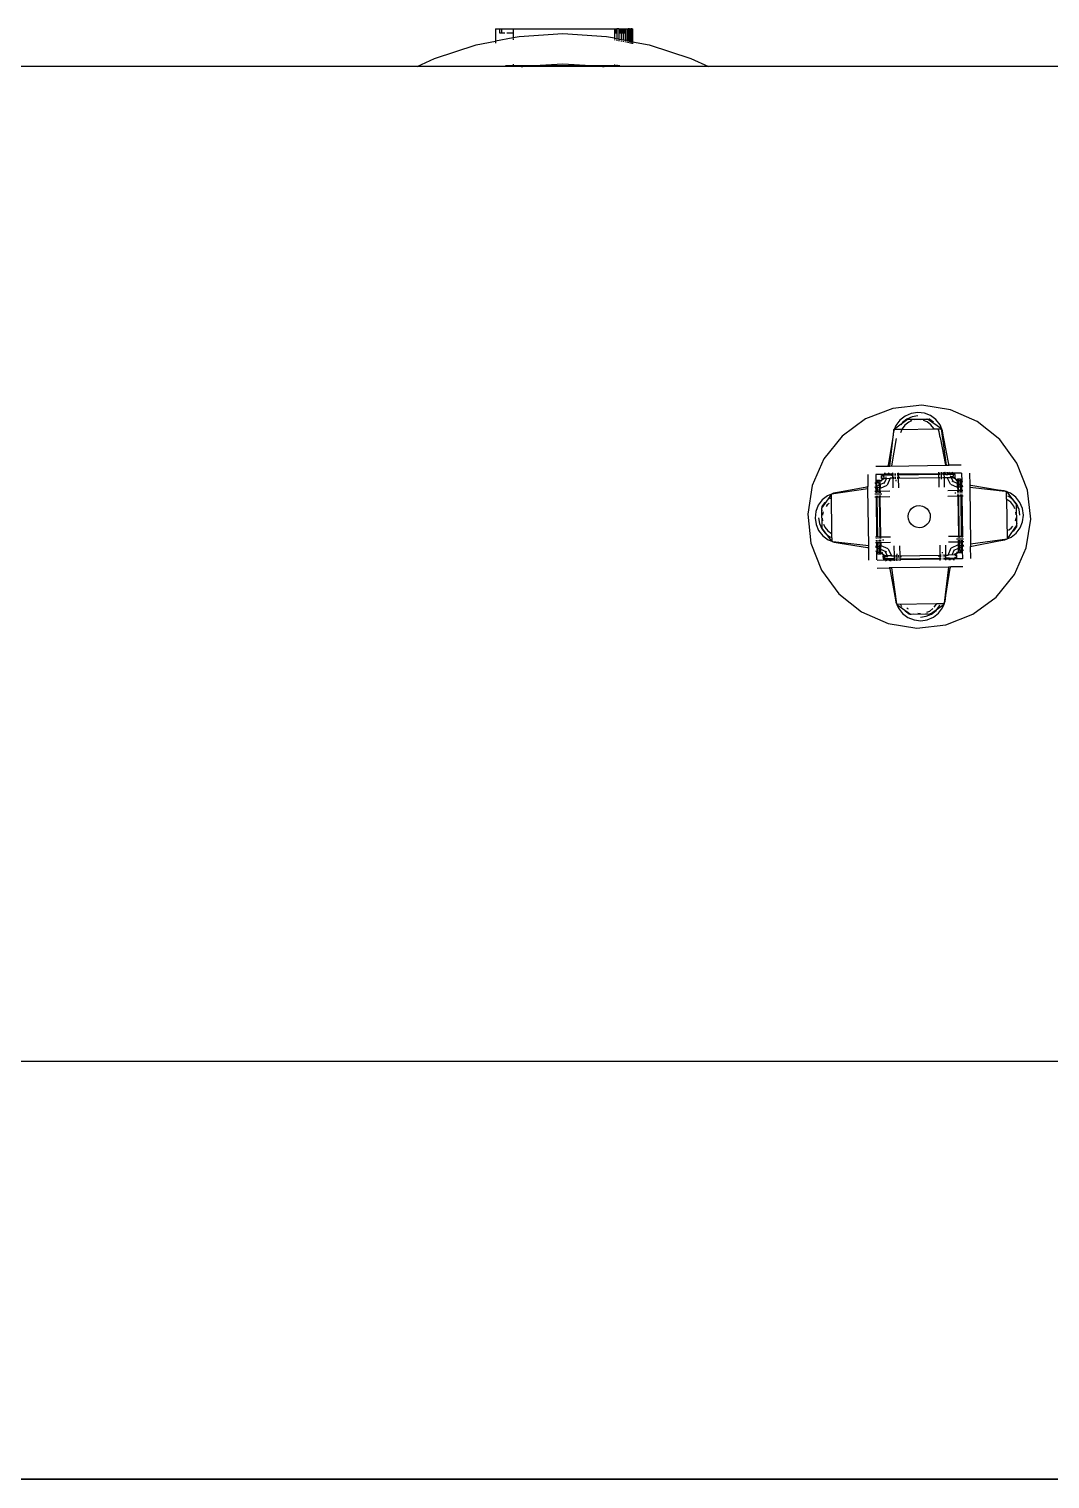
# Model space of a CAD drawing. Header units: millimetres. Extents: x -41292 to 298682, y -22072 to 33155.
# Drawn here: x 32015 to 32528, y 11721 to 12449 of the extents above; entities that cross this region are included whole.
import ezdxf

# ---------------------------------------------------------------- set-up
doc = ezdxf.new("R2010")
doc.units = ezdxf.units.MM
doc.layers.add('벽1', color=2, linetype='Continuous')

# ---------------------------------------------------------------- blocks, each defined once
blk = doc.blocks.new('AHSISHEUD')
for p, q in [((32876.39, 30097.59), (32876.39, 30091.44)), ((32876.39, 30097.59), (32878.49, 30097.59)), ((32878.49, 30097.59), (32878.49, 30095.59)), ((32878.49, 30097.59), (32879.42, 30097.59)), ((32879.42, 30097.59), (32879.42, 30095.59)), ((32879.42, 30097.59), (32885.37, 30097.59)), ((32885.37, 30097.59), (32885.37, 30095.59)), ((32885.37, 30097.59), (32936.2, 30097.59)), ((32936.2, 30097.59), (32936.71, 30097.59)), ((32936.2, 30097.59), (32936.2, 30095.59)), ((32936.71, 30097.59), (32936.71, 30095.59)), ((32936.71, 30097.59), (32936.9, 30097.59)), ((32936.9, 30097.59), (32936.9, 30095.59)), ((32936.9, 30097.59), (32937.26, 30097.59)), ((32937.26, 30097.59), (32937.32, 30097.59)), ((32937.26, 30097.59), (32937.26, 30095.59)), ((32937.32, 30097.59), (32937.32, 30095.59)), ((32938.43, 30097.59), (32937.32, 30097.59)), ((32938.43, 30097.59), (32938.5, 30097.59)), ((32938.43, 30097.59), (32938.43, 30095.59)), ((32938.5, 30097.59), (32938.5, 30095.59)), ((32938.5, 30097.59), (32939.13, 30097.59)), ((32939.13, 30097.59), (32939.13, 30095.59)), ((32939.13, 30097.59), (32939.16, 30097.59)), ((32939.16, 30097.59), (32939.16, 30095.59)), ((32939.16, 30097.59), (32939.51, 30097.59)), ((32939.51, 30097.59), (32939.81, 30097.59)), ((32939.51, 30097.59), (32939.51, 30095.59)), ((32939.81, 30097.59), (32939.81, 30095.59)), ((32939.81, 30097.59), (32939.88, 30097.59)), ((32939.88, 30097.59), (32939.88, 30095.59)), ((32939.88, 30097.59), (32940.42, 30097.59)), ((32940.42, 30097.59), (32940.42, 30095.59)), ((32940.42, 30097.59), (32940.53, 30097.59)), ((32940.6, 30097.59), (32940.53, 30097.59)), ((32940.53, 30097.59), (32940.53, 30095.59)), ((32940.6, 30097.59), (32940.6, 30095.59)), ((32940.6, 30097.59), (32940.97, 30097.59)), ((32940.97, 30097.59), (32940.97, 30095.59)), ((32940.97, 30097.59), (32941.26, 30097.59)), ((32941.26, 30097.59), (32941.26, 30095.59)), ((32941.26, 30097.59), (32941.42, 30097.59)), ((32941.42, 30097.59), (32941.49, 30097.59)), ((32941.42, 30097.59), (32941.42, 30095.59)), ((32941.49, 30097.59), (32941.49, 30095.59)), ((32941.49, 30097.59), (32942.36, 30097.59)), ((32942.36, 30097.59), (32942.7, 30097.59)), ((32942.36, 30097.59), (32942.36, 30095.59)), ((32942.7, 30097.59), (32942.95, 30097.59)), ((32942.7, 30097.59), (32942.7, 30095.59)), ((32942.95, 30097.59), (32943.08, 30097.59)), ((32942.95, 30097.59), (32942.95, 30095.59)), ((32943.08, 30097.59), (32943.08, 30095.59)), ((32943.13, 30097.59), (32943.08, 30097.59)), ((32943.79, 30097.59), (32943.13, 30097.59)), ((32943.13, 30097.59), (32943.13, 30091.6)), ((32943.79, 30097.59), (32944.34, 30097.59)), ((32943.79, 30097.59), (32943.79, 30091.47)), ((32944.75, 30097.59), (32944.34, 30097.59)), ((32944.34, 30097.59), (32944.34, 30091.37)), ((32945.04, 30097.59), (32944.75, 30097.59)), ((32944.75, 30097.59), (32944.75, 30091.29)), ((32945.04, 30097.59), (32945.18, 30097.59)), ((32945.04, 30097.59), (32945.04, 30091.23)), ((32945.18, 30097.59), (32945.18, 30091.21)), ((32866.66, 30089.58), (32876.39, 30091.44)), ((32885.37, 30093.15), (32876.39, 30091.44)), ((32876.39, 30091.44), (32876.39, 30091.37)), ((32876.39, 30091.16), (32876.39, 30090.42)), ((32878.49, 30095.59), (32879.42, 30095.59)), ((32879.42, 30095.59), (32881.03, 30095.59)), ((32882.06, 30095.59), (32885.37, 30095.59)), ((32885.37, 30095.59), (32885.37, 30093.15)), ((32888.25, 30093.7), (32885.37, 30093.15)), ((32885.37, 30093.15), (32885.37, 30093.08)), ((32885.37, 30092.88), (32885.37, 30092.13)), ((32910.18, 30095.08), (32888.25, 30093.7)), ((32932.11, 30093.7), (32910.18, 30095.08)), ((32936.2, 30092.92), (32932.11, 30093.7)), ((32936.2, 30095.59), (32936.71, 30095.59)), ((32936.2, 30095.59), (32936.2, 30092.92)), ((32936.2, 30092.92), (32937.32, 30092.7)), ((32936.2, 30092.92), (32936.2, 30092.65)), ((32936.2, 30092.32), (32936.2, 30091.9)), ((32936.71, 30095.59), (32936.9, 30095.59)), ((32936.9, 30095.59), (32937.26, 30095.59)), ((32937.26, 30095.59), (32937.32, 30095.59)), ((32937.32, 30095.59), (32937.32, 30092.7)), ((32937.32, 30092.7), (32937.32, 30092.43)), ((32938.43, 30092.49), (32937.32, 30092.7)), ((32937.32, 30092.11), (32937.32, 30091.69)), ((32938.43, 30095.59), (32938.5, 30095.59)), ((32938.43, 30095.59), (32938.43, 30092.49)), ((32938.43, 30092.49), (32938.43, 30092.22)), ((32938.43, 30092.49), (32939.51, 30092.29)), ((32938.43, 30091.9), (32938.43, 30091.47)), ((32938.5, 30095.59), (32939.13, 30095.59)), ((32939.13, 30095.59), (32939.16, 30095.59)), ((32939.51, 30095.59), (32939.16, 30095.59)), ((32939.81, 30095.59), (32939.51, 30095.59)), ((32939.51, 30095.59), (32939.51, 30092.29)), ((32939.51, 30092.29), (32939.51, 30092.01)), ((32939.51, 30092.29), (32940.53, 30092.09)), ((32939.51, 30091.69), (32939.51, 30091.27)), ((32939.81, 30095.59), (32939.88, 30095.59)), ((32939.88, 30095.59), (32940.42, 30095.59)), ((32940.53, 30095.59), (32940.42, 30095.59)), ((32940.53, 30095.59), (32940.53, 30092.09)), ((32940.53, 30095.59), (32940.6, 30095.59)), ((32940.53, 30092.09), (32941.49, 30091.91)), ((32940.53, 30092.09), (32940.53, 30091.82)), ((32940.53, 30091.5), (32940.53, 30091.07)), ((32940.6, 30095.59), (32940.97, 30095.59)), ((32940.97, 30095.59), (32941.26, 30095.59)), ((32941.26, 30095.59), (32941.42, 30095.59)), ((32941.49, 30095.59), (32941.42, 30095.59)), ((32941.49, 30095.59), (32941.49, 30091.91)), ((32941.49, 30091.91), (32941.49, 30091.64)), ((32942.36, 30091.74), (32941.49, 30091.91)), ((32941.49, 30091.31), (32941.49, 30090.89)), ((32942.36, 30095.59), (32942.7, 30095.59)), ((32942.36, 30095.59), (32942.36, 30091.74)), ((32942.36, 30091.74), (32942.36, 30091.47)), ((32942.36, 30091.74), (32943.13, 30091.6)), ((32942.36, 30091.15), (32942.36, 30090.73)), ((32942.7, 30095.59), (32942.95, 30095.59)), ((32942.95, 30095.59), (32943.08, 30095.59)), ((32943.13, 30091.6), (32943.13, 30091.32)), ((32943.13, 30091.6), (32943.79, 30091.47)), ((32943.13, 30091), (32943.13, 30090.58)), ((32943.79, 30091.47), (32943.79, 30091.2)), ((32943.79, 30091.47), (32944.34, 30091.37)), ((32943.79, 30090.87), (32943.79, 30090.45)), ((32944.34, 30091.37), (32944.34, 30091.09)), ((32944.34, 30091.37), (32944.75, 30091.29)), ((32944.34, 30090.77), (32944.34, 30090.35)), ((32944.75, 30091.29), (32944.75, 30091.01)), ((32944.75, 30091.29), (32945.04, 30091.23)), ((32944.75, 30090.69), (32944.75, 30090.27)), ((32945.04, 30091.23), (32945.04, 30090.96)), ((32945.04, 30091.23), (32945.18, 30091.21)), ((32945.04, 30090.64), (32945.04, 30090.21)), ((32945.18, 30091.21), (32945.18, 30090.93)), ((32945.18, 30091.21), (32953.7, 30089.58)), ((32945.18, 30090.61), (32945.18, 30090.19)), ((32837, 30078.67), (32845.76, 30082.79)), ((32845.76, 30082.79), (32866.66, 30089.58)), ((32953.7, 30089.58), (32974.6, 30082.79)), ((32974.6, 30082.79), (32983.36, 30078.67)), ((32837, 30078.67), (31772.05, 30078.67)), ((32889.36, 30078.67), (32837, 30078.67)), ((32881.39, 30079.19), (32885.37, 30079.19)), ((32885.37, 30079.94), (32885.37, 30079.19)), ((32885.37, 30079.19), (32896.01, 30079.19)), ((32889.36, 30078.67), (32890.13, 30078.82)), ((32931, 30078.67), (32889.36, 30078.67)), ((32890.13, 30078.82), (32896.01, 30079.19)), ((32896.01, 30079.19), (32910.18, 30080.08)), ((32896.01, 30079.19), (32924.35, 30079.19)), ((32910.18, 30080.08), (32924.35, 30079.19)), ((32924.35, 30079.19), (32930.23, 30078.82)), ((32924.35, 30079.19), (32936.2, 30079.19)), ((32930.23, 30078.82), (32931, 30078.67)), ((32983.36, 30078.67), (32931, 30078.67)), ((32936.2, 30079.71), (32936.2, 30079.19)), ((32936.2, 30079.19), (32937.32, 30079.19)), ((32937.32, 30079.5), (32937.32, 30079.19)), ((32937.32, 30079.19), (32938.43, 30079.19)), ((32938.43, 30079.29), (32938.43, 30079.19)), ((32938.43, 30079.19), (32938.97, 30079.19)), ((33572.05, 30078.67), (32983.36, 30078.67)), ((33090.54, 29908.43), (33076.01, 29906.84)), ((33104.99, 29906.21), (33090.54, 29908.43)), ((33062.38, 29901.54), (33050.59, 29892.9)), ((33076.01, 29906.84), (33062.38, 29901.54)), ((33076.89, 29896.51), (33083.45, 29901.37)), ((33079.6, 29900.98), (33077.61, 29898.31)), ((33082.22, 29903.04), (33079.6, 29900.98)), ((33083.13, 29901.51), (33080.88, 29899.74)), ((33085.29, 29904.36), (33082.22, 29903.04)), ((33085.77, 29902.65), (33083.13, 29901.51)), ((33083.45, 29901.37), (33093.44, 29901.51)), ((33085.38, 29900.56), (33084.05, 29899.99)), ((33084.8, 29901.27), (33085.81, 29901.2)), ((33088.59, 29904.84), (33085.29, 29904.36)), ((33088.61, 29903.06), (33085.77, 29902.65)), ((33088.64, 29901.28), (33087.02, 29901.05)), ((33091.9, 29904.45), (33088.59, 29904.84)), ((33089.86, 29901.14), (33088.64, 29901.28)), ((33092.84, 29901.45), (33091.09, 29901.27)), ((33093.26, 29900.11), (33091.38, 29900.86)), ((33095, 29903.22), (33091.9, 29904.45)), ((33100.46, 29896.6), (33093.44, 29901.51)), ((33096.44, 29899.96), (33094.17, 29901.64)), ((33097.68, 29901.23), (33095, 29903.22)), ((33099.75, 29898.62), (33097.68, 29901.23)), ((33118.37, 29900.32), (33104.99, 29906.21)), ((33129.77, 29891.17), (33118.37, 29900.32)), ((33050.59, 29892.9), (33041.44, 29881.49)), ((33074.51, 29877.86), (33076.48, 29895.49)), ((33076.37, 29895.21), (33076.02, 29892.17)), ((33076.48, 29895.49), (33076.37, 29895.21)), ((33076.48, 29895.49), (33076.57, 29896.27)), ((33076.8, 29896.27), (33076.48, 29895.49)), ((33076.57, 29896.27), (33076.89, 29896.51)), ((33076.8, 29896.27), (33076.57, 29896.27)), ((33076.89, 29896.51), (33076.8, 29896.27)), ((33080.63, 29896.33), (33076.8, 29896.27)), ((33077.61, 29898.31), (33076.89, 29896.51)), ((33080.63, 29896.33), (33079.94, 29894.61)), ((33080.88, 29899.74), (33080.07, 29898.65)), ((33080.72, 29896.57), (33080.63, 29896.33)), ((33080.63, 29896.33), (33096.79, 29896.55)), ((33082.16, 29898.5), (33080.72, 29896.57)), ((33084.05, 29899.99), (33082.16, 29898.5)), ((33095.19, 29898.68), (33093.26, 29900.11)), ((33096.68, 29896.79), (33095.19, 29898.68)), ((33096.48, 29899.9), (33096.44, 29899.96)), ((33096.79, 29896.55), (33096.68, 29896.79)), ((33096.79, 29896.55), (33100.46, 29896.6)), ((33098.7, 29896.58), (33098.62, 29896.78)), ((33099.35, 29895.07), (33098.92, 29896.07)), ((33099.77, 29892.23), (33099.35, 29895.07)), ((33101.07, 29895.56), (33099.75, 29898.62)), ((33103.03, 29878.26), (33100.46, 29896.6)), ((33101.51, 29892.53), (33101.07, 29895.56)), ((33076.02, 29892.17), (33073.75, 29878.41)), ((33077.74, 29891.76), (33075.46, 29877.91)), ((33099.77, 29892.23), (33102.46, 29878.29)), ((33104.16, 29878.84), (33101.51, 29892.53)), ((33138.42, 29879.38), (33129.77, 29891.17)), ((33041.44, 29881.49), (33035.56, 29868.11)), ((33073.75, 29878.41), (33073.51, 29877.84)), ((33104.42, 29878.28), (33104.16, 29878.84)), ((33110.46, 29878.36), (33104.42, 29878.28)), ((33143.72, 29865.76), (33138.42, 29879.38)), ((33063.45, 29873.64), (33063.54, 29867.59)), ((33067.45, 29873.69), (33067.51, 29869.46)), ((33067.46, 29877.76), (33073.51, 29877.84)), ((33067.52, 29873.76), (33071.76, 29873.82)), ((33070.34, 29873.18), (33071.35, 29873.2)), ((33070.36, 29871.68), (33070.34, 29873.18)), ((33070.36, 29871.68), (33070.83, 29871.69)), ((33070.83, 29871.69), (33070.45, 29870.83)), ((33071.59, 29871.36), (33070.57, 29870.89)), ((33070.83, 29871.69), (33074.71, 29871.74)), ((33071.35, 29872.88), (33070.98, 29872.04)), ((33071.49, 29873.2), (33071.35, 29873.2)), ((33071.35, 29873.2), (33071.35, 29872.88)), ((33071.49, 29873.2), (33071.35, 29872.88)), ((33071.35, 29872.88), (33071.36, 29872.2)), ((33072.83, 29872.22), (33071.36, 29872.2)), ((33071.76, 29873.82), (33071.49, 29873.2)), ((33073.99, 29873.23), (33071.49, 29873.2)), ((33072.83, 29871.86), (33071.59, 29868.99)), ((33074.06, 29873.85), (33071.76, 29873.82)), ((33072.01, 29874.41), (33071.79, 29873.89)), ((33074.71, 29871.74), (33073.21, 29868.29)), ((33073.7, 29873.85), (33073.43, 29873.22)), ((33073.51, 29877.84), (33074.51, 29877.86)), ((33073.95, 29874.44), (33073.73, 29873.92)), ((33073.99, 29873.23), (33074.06, 29873.85)), ((33075.37, 29873.25), (33073.99, 29873.23)), ((33075.64, 29873.87), (33074.06, 29873.85)), ((33074.07, 29873.92), (33074.13, 29874.44)), ((33074.51, 29877.86), (33103.03, 29878.26)), ((33076.14, 29871.76), (33074.71, 29871.74)), ((33075.64, 29873.87), (33075.37, 29873.25)), ((33075.37, 29873.25), (33076.11, 29873.26)), ((33075.46, 29877.91), (33075.45, 29877.87)), ((33075.64, 29873.87), (33076.11, 29873.88)), ((33075.89, 29874.46), (33075.67, 29873.94)), ((33075.77, 29872.26), (33076.13, 29872.26)), ((33076.1, 29873.95), (33076.1, 29874.47)), ((33076.11, 29873.88), (33076.3, 29873.88)), ((33076.11, 29873.26), (33076.11, 29873.88)), ((33076.3, 29873.26), (33076.11, 29873.26)), ((33076.13, 29872.26), (33076.11, 29873.26)), ((33076.13, 29872.26), (33076.32, 29872.26)), ((33076.14, 29871.76), (33076.13, 29872.26)), ((33076.14, 29871.76), (33076.32, 29871.76)), ((33076.2, 29866.88), (33076.14, 29871.76)), ((33076.52, 29873.89), (33076.81, 29873.89)), ((33076.82, 29873.27), (33076.53, 29873.27)), ((33076.54, 29872.27), (33076.84, 29872.27)), ((33076.55, 29871.77), (33076.84, 29871.77)), ((33077.15, 29873.9), (33077.52, 29873.9)), ((33077.53, 29873.28), (33077.16, 29873.28)), ((33077.18, 29872.28), (33077.54, 29872.28)), ((33077.18, 29871.78), (33077.55, 29871.78)), ((33078.52, 29873.91), (33078.23, 29873.91)), ((33078.53, 29873.3), (33078.24, 29873.29)), ((33078.26, 29871.79), (33078.55, 29871.8)), ((33078.27, 29872.29), (33078.54, 29872.3)), ((33078.74, 29873.92), (33078.93, 29873.92)), ((33078.75, 29873.3), (33078.94, 29873.3)), ((33078.77, 29872.3), (33078.96, 29872.3)), ((33078.77, 29871.8), (33078.96, 29871.8)), ((33078.93, 29873.99), (33078.93, 29874.51)), ((33078.93, 29873.92), (33099.1, 29874.2)), ((33078.94, 29873.3), (33078.93, 29873.92)), ((33099.11, 29873.58), (33078.94, 29873.3)), ((33078.96, 29872.3), (33078.94, 29873.3)), ((33078.96, 29872.3), (33079.6, 29872.31)), ((33078.96, 29871.8), (33078.96, 29872.3)), ((33078.96, 29871.8), (33099.13, 29872.08)), ((33079.03, 29866.92), (33078.96, 29871.8)), ((33099.1, 29874.27), (33099.1, 29874.79)), ((33099.29, 29874.2), (33099.1, 29874.2)), ((33099.11, 29873.58), (33099.1, 29874.2)), ((33099.3, 29873.59), (33099.11, 29873.58)), ((33099.13, 29872.08), (33099.11, 29873.58)), ((33099.13, 29872.08), (33099.32, 29872.09)), ((33099.13, 29872.08), (33099.2, 29867.2)), ((33099.81, 29874.21), (33099.52, 29874.21)), ((33099.82, 29873.59), (33099.53, 29873.59)), ((33099.55, 29872.09), (33099.84, 29872.09)), ((33100.52, 29874.29), (33100.51, 29874.81)), ((33100.88, 29874.23), (33100.52, 29874.22)), ((33100.56, 29871.22), (33100.52, 29874.22)), ((33100.89, 29873.61), (33100.53, 29873.6)), ((33100.55, 29872.1), (33100.91, 29872.11)), ((33100.56, 29871.22), (33100.55, 29872.1)), ((33101.52, 29874.24), (33101.22, 29874.23)), ((33101.53, 29873.62), (33101.23, 29873.61)), ((33101.25, 29872.11), (33101.55, 29872.12)), ((33101.93, 29874.24), (33101.74, 29874.24)), ((33101.92, 29873.62), (33101.75, 29873.62)), ((33101.77, 29872.12), (33101.94, 29872.12)), ((33101.93, 29874.31), (33101.92, 29874.83)), ((33101.92, 29873.62), (33101.93, 29874.24)), ((33102.69, 29873.63), (33101.92, 29873.62)), ((33101.94, 29872.12), (33101.92, 29873.62)), ((33102.4, 29874.25), (33101.93, 29874.24)), ((33101.94, 29872.12), (33103.39, 29872.14)), ((33101.97, 29871.24), (33101.94, 29872.12)), ((33102.03, 29867.24), (33101.97, 29871.24)), ((33102.37, 29874.32), (33102.13, 29874.83)), ((33103.59, 29874.26), (33102.4, 29874.25)), ((33102.69, 29873.63), (33102.4, 29874.25)), ((33102.46, 29878.29), (33102.48, 29878.25)), ((33102.69, 29873.63), (33103.68, 29873.65)), ((33103.03, 29878.26), (33104.42, 29878.28)), ((33103.39, 29872.14), (33107.27, 29872.2)), ((33104.98, 29868.74), (33103.39, 29872.14)), ((33103.58, 29874.33), (33103.51, 29874.85)), ((33106.28, 29874.3), (33103.59, 29874.26)), ((33103.68, 29873.65), (33103.59, 29874.26)), ((33106.33, 29873.68), (33103.68, 29873.65)), ((33104.07, 29874.86), (33104.31, 29874.34)), ((33104.34, 29874.27), (33104.63, 29873.66)), ((33104.86, 29873.16), (33106.39, 29869.89)), ((33104.87, 29872.66), (33106.34, 29872.68)), ((33106.25, 29874.37), (33106.01, 29874.88)), ((33110.52, 29874.36), (33106.28, 29874.3)), ((33106.57, 29873.69), (33106.28, 29874.3)), ((33106.57, 29873.69), (33106.33, 29873.68)), ((33106.33, 29873.68), (33106.34, 29872.68)), ((33107.33, 29873.7), (33106.57, 29873.69)), ((33106.71, 29873.39), (33106.57, 29873.69)), ((33107.65, 29871.37), (33106.87, 29871.7)), ((33107.65, 29871.37), (33107.27, 29872.2)), ((33107.27, 29872.2), (33107.35, 29872.2)), ((33107.35, 29872.2), (33107.33, 29873.7)), ((33108.56, 29870.96), (33107.65, 29871.37)), ((33108.19, 29870.23), (33107.71, 29871.24)), ((33108.56, 29871.41), (33110.06, 29871.43)), ((33108.56, 29871.41), (33108.56, 29870.96)), ((33110.06, 29871.43), (33110.07, 29870.42)), ((33110.59, 29874.29), (33110.64, 29870.06)), ((33114.59, 29874.35), (33114.67, 29868.31)), ((33035.56, 29868.11), (33033.33, 29853.66)), ((33045.16, 29863.77), (33040.26, 29856.76)), ((33045.16, 29863.77), (33043.2, 29862.92)), ((33063.56, 29866.35), (33045.16, 29863.77)), ((33046.26, 29864.24), (33045.16, 29863.77)), ((33045.44, 29843.82), (33045.16, 29863.77)), ((33049.29, 29864.69), (33046.26, 29864.24)), ((33062.98, 29867.33), (33049.29, 29864.69)), ((33063.54, 29867.59), (33062.98, 29867.33)), ((33063.56, 29866.35), (33063.54, 29867.59)), ((33063.95, 29837.82), (33063.56, 29866.35)), ((33067.44, 29869.42), (33066.93, 29869.18)), ((33066.96, 29867.24), (33067.47, 29867.48)), ((33067.48, 29866.9), (33066.96, 29866.83)), ((33067.51, 29865.11), (33066.99, 29865.1)), ((33068.08, 29869.72), (33067.51, 29869.46)), ((33067.51, 29869.46), (33067.55, 29866.91)), ((33067.54, 29867.52), (33071.92, 29869.57)), ((33068.12, 29866.99), (33067.55, 29866.91)), ((33067.55, 29866.91), (33067.57, 29865.11)), ((33067.57, 29865.11), (33067.58, 29864.92)), ((33068.14, 29865.11), (33067.57, 29865.11)), ((33067.58, 29864.69), (33067.58, 29864.4)), ((33067.59, 29864.06), (33067.59, 29863.69)), ((33069.56, 29870.67), (33068.06, 29870.65)), ((33068.06, 29870.65), (33068.08, 29869.72)), ((33069.57, 29870.42), (33068.08, 29869.72)), ((33068.08, 29869.64), (33068.08, 29869.72)), ((33068.08, 29869.64), (33069.08, 29869.65)), ((33068.12, 29866.99), (33068.08, 29869.64)), ((33069.11, 29867.13), (33068.12, 29866.99)), ((33068.12, 29866.99), (33068.14, 29865.11)), ((33069.14, 29865.13), (33068.14, 29865.11)), ((33068.14, 29865.11), (33068.14, 29864.93)), ((33068.15, 29864.41), (33068.15, 29864.7)), ((33068.16, 29864.07), (33068.16, 29863.7)), ((33069.08, 29869.65), (33069.11, 29867.13)), ((33069.11, 29867.13), (33069.12, 29866.31)), ((33069.62, 29866.54), (33069.12, 29866.31)), ((33069.14, 29865.13), (33069.12, 29866.31)), ((33069.64, 29865.14), (33069.14, 29865.13)), ((33069.14, 29864.94), (33069.14, 29865.13)), ((33069.15, 29864.42), (33069.15, 29864.71)), ((33069.16, 29863.71), (33069.16, 29864.08)), ((33069.56, 29870.67), (33069.57, 29870.42)), ((33070.45, 29870.83), (33069.57, 29870.42)), ((33069.57, 29870.42), (33069.62, 29866.54)), ((33073.08, 29868.16), (33069.62, 29866.54)), ((33069.64, 29865.14), (33069.62, 29866.54)), ((33074.57, 29865.2), (33069.64, 29865.14)), ((33069.64, 29865.14), (33069.64, 29864.95)), ((33069.65, 29864.72), (33069.65, 29864.43)), ((33069.66, 29864.09), (33069.66, 29863.72)), ((33070.45, 29870.83), (33070.12, 29870.05)), ((33077.56, 29870.9), (33077.57, 29870.31)), ((33077.56, 29870.9), (33077.57, 29870.31)), ((33103.71, 29865.61), (33108.64, 29865.68)), ((33108.62, 29867.08), (33105.11, 29868.6)), ((33110.67, 29868.12), (33105.82, 29870.23)), ((33107.73, 29864.25), (33107.14, 29864.24)), ((33107.73, 29864.25), (33107.14, 29864.24)), ((33109.82, 29870.41), (33108.56, 29870.96)), ((33108.62, 29867.08), (33108.56, 29870.96)), ((33109.12, 29866.86), (33108.62, 29867.08)), ((33108.62, 29867.08), (33108.64, 29865.68)), ((33108.64, 29865.68), (33109.14, 29865.69)), ((33108.64, 29865.49), (33108.64, 29865.68)), ((33108.65, 29864.97), (33108.64, 29865.27)), ((33108.66, 29864.27), (33108.65, 29864.63)), ((33109.82, 29870.41), (33109.07, 29870.4)), ((33109.07, 29870.4), (33109.11, 29867.88)), ((33109.11, 29867.88), (33110.11, 29867.77)), ((33109.11, 29867.88), (33109.12, 29866.86)), ((33109.14, 29865.69), (33109.12, 29866.86)), ((33109.14, 29865.69), (33110.14, 29865.7)), ((33109.14, 29865.69), (33109.14, 29865.5)), ((33109.14, 29865.27), (33109.15, 29864.98)), ((33109.15, 29864.64), (33109.16, 29864.27)), ((33110.07, 29870.42), (33109.82, 29870.41)), ((33110.07, 29870.3), (33109.82, 29870.41)), ((33110.07, 29870.3), (33110.07, 29870.42)), ((33110.64, 29870.06), (33110.07, 29870.3)), ((33110.11, 29867.77), (33110.07, 29870.3)), ((33110.11, 29867.77), (33110.68, 29867.71)), ((33110.14, 29865.7), (33110.11, 29867.77)), ((33110.14, 29865.7), (33110.71, 29865.71)), ((33110.14, 29865.51), (33110.14, 29865.7)), ((33110.15, 29864.99), (33110.14, 29865.29)), ((33110.16, 29864.29), (33110.15, 29864.65)), ((33110.68, 29867.71), (33110.64, 29870.06)), ((33110.71, 29865.71), (33110.68, 29867.71)), ((33111.23, 29869.8), (33110.71, 29870.03)), ((33110.71, 29865.71), (33110.71, 29865.52)), ((33110.71, 29865.29), (33110.72, 29865)), ((33110.72, 29864.66), (33110.73, 29864.29)), ((33111.26, 29867.86), (33110.74, 29868.09)), ((33110.75, 29867.7), (33111.26, 29867.64)), ((33110.77, 29865.71), (33111.29, 29865.72)), ((33115.24, 29868.06), (33114.67, 29868.31)), ((33114.67, 29868.31), (33114.68, 29867.26)), ((33114.68, 29867.26), (33132.46, 29865.27)), ((33114.68, 29867.26), (33115.08, 29838.73)), ((33128.99, 29865.8), (33115.24, 29868.06)), ((33132.03, 29865.44), (33128.99, 29865.8)), ((33132.46, 29865.27), (33132.03, 29865.44)), ((33132.46, 29865.27), (33133.15, 29865.19)), ((33133.15, 29865), (33132.46, 29865.27)), ((33133.15, 29865), (33133.15, 29865.19)), ((33133.15, 29865.19), (33133.35, 29864.92)), ((33133.35, 29864.92), (33133.15, 29865)), ((33133.2, 29861.17), (33133.15, 29865)), ((33133.35, 29864.92), (33138.24, 29858.32)), ((33135.13, 29864.21), (33133.35, 29864.92)), ((33137.8, 29862.21), (33135.13, 29864.21)), ((33145.31, 29851.22), (33143.72, 29865.76)), ((33038.59, 29858.18), (33037.36, 29855.08)), ((33040.58, 29860.86), (33038.59, 29858.18)), ((33041.86, 29859.61), (33040.18, 29857.35)), ((33040.26, 29856.76), (33040.26, 29856.59)), ((33040.26, 29856.59), (33040.39, 29855.41)), ((33040.26, 29856.59), (33040.39, 29846.93)), ((33043.2, 29862.92), (33040.58, 29860.86)), ((33041.91, 29859.65), (33041.86, 29859.61)), ((33043.14, 29858.37), (33042.58, 29857.62)), ((33043.98, 29859.03), (33043.14, 29858.37)), ((33045.18, 29861.85), (33044.19, 29861.42)), ((33067.52, 29863.69), (33067.01, 29863.68)), ((33067.54, 29862.28), (33067.03, 29862.27)), ((33070.59, 29863.73), (33067.59, 29863.69)), ((33067.6, 29862.99), (33067.61, 29862.69)), ((33067.61, 29862.47), (33067.61, 29862.28)), ((33068.18, 29862.29), (33067.61, 29862.28)), ((33067.61, 29862.28), (33067.89, 29842.11)), ((33068.17, 29862.99), (33068.18, 29862.7)), ((33068.18, 29862.48), (33068.18, 29862.29)), ((33069.18, 29862.3), (33068.18, 29862.29)), ((33068.46, 29842.12), (33068.18, 29862.29)), ((33070.59, 29863.73), (33069.16, 29863.71)), ((33069.17, 29863.01), (33069.18, 29862.71)), ((33069.18, 29862.3), (33069.18, 29862.49)), ((33069.68, 29862.31), (33069.18, 29862.3)), ((33069.18, 29862.3), (33069.46, 29842.13)), ((33069.67, 29863.01), (33069.67, 29862.72)), ((33069.68, 29862.5), (33069.68, 29862.31)), ((33074.61, 29862.38), (33069.68, 29862.31)), ((33069.96, 29842.14), (33069.68, 29862.31)), ((33084.56, 29855.33), (33085.47, 29856.47)), ((33085.47, 29856.47), (33086.64, 29857.33)), ((33086.64, 29857.33), (33088, 29857.85)), ((33088, 29857.85), (33089.44, 29858.01)), ((33089.44, 29858.01), (33090.88, 29857.79)), ((33090.88, 29857.79), (33092.21, 29857.2)), ((33092.21, 29857.2), (33093.34, 29856.3)), ((33103.75, 29862.78), (33108.68, 29862.85)), ((33108.67, 29863.27), (33108.67, 29863.56)), ((33108.68, 29862.85), (33108.67, 29863.04)), ((33108.68, 29862.85), (33109.18, 29862.86)), ((33108.68, 29862.85), (33108.96, 29842.68)), ((33109.17, 29863.27), (33109.17, 29863.57)), ((33109.17, 29863.05), (33109.18, 29862.86)), ((33109.18, 29862.86), (33110.18, 29862.87)), ((33109.46, 29842.69), (33109.18, 29862.86)), ((33110.17, 29863.29), (33110.17, 29863.58)), ((33110.18, 29862.87), (33110.17, 29863.06)), ((33110.18, 29862.87), (33110.74, 29862.88)), ((33110.18, 29862.87), (33110.46, 29842.7)), ((33110.74, 29863.59), (33110.74, 29863.3)), ((33110.74, 29863.07), (33110.74, 29862.88)), ((33110.74, 29862.88), (33111.03, 29842.71)), ((33110.81, 29862.88), (33111.33, 29862.89)), ((33133.39, 29861.09), (33133.2, 29861.17)), ((33133.2, 29861.17), (33133.48, 29841.31)), ((33135.32, 29859.65), (33133.39, 29861.09)), ((33134.26, 29862.65), (33133.83, 29862.82)), ((33136.56, 29860.93), (33134.26, 29862.65)), ((33136.81, 29857.77), (33135.32, 29859.65)), ((33138.34, 29858.68), (33136.56, 29860.93)), ((33137.39, 29856.42), (33136.81, 29857.77)), ((33139.87, 29859.59), (33137.8, 29862.21)), ((33138.15, 29856.97), (33138.07, 29855.96)), ((33138.25, 29858.15), (33138.2, 29857.71)), ((33138.24, 29858.32), (33138.25, 29858.15)), ((33138.38, 29848.32), (33138.25, 29858.15)), ((33139.47, 29856.04), (33138.34, 29858.68)), ((33141.19, 29856.53), (33139.87, 29859.59)), ((33141.67, 29853.23), (33141.19, 29856.53)), ((33033.33, 29853.66), (33034.93, 29839.13)), ((33037.36, 29855.08), (33036.97, 29851.76)), ((33036.97, 29851.76), (33037.45, 29848.46)), ((33038.75, 29851.79), (33039.17, 29848.95)), ((33040.49, 29854.4), (33040.6, 29853.26)), ((33040.54, 29851.76), (33040.75, 29850.33)), ((33040.81, 29854.2), (33040.69, 29853.2)), ((33041.05, 29854.8), (33040.81, 29854.2)), ((33083.75, 29852.57), (33083.97, 29854)), ((33083.91, 29851.12), (33083.75, 29852.57)), ((33084.44, 29849.77), (33083.91, 29851.12)), ((33083.97, 29854), (33084.56, 29855.33)), ((33085.3, 29848.59), (33084.44, 29849.77)), ((33094.08, 29849.56), (33093.17, 29848.42)), ((33093.34, 29856.3), (33094.2, 29855.12)), ((33094.67, 29850.89), (33094.08, 29849.56)), ((33094.2, 29855.12), (33094.73, 29853.77)), ((33094.89, 29852.32), (33094.67, 29850.89)), ((33094.73, 29853.77), (33094.89, 29852.32)), ((33137.64, 29850.31), (33137.83, 29850.79)), ((33137.83, 29850.79), (33137.96, 29851.89)), ((33138.09, 29853.32), (33137.88, 29854.76)), ((33138.03, 29851.82), (33138.15, 29850.68)), ((33138.25, 29849.67), (33138.32, 29848.93)), ((33139.89, 29853.2), (33139.47, 29856.04)), ((33140.05, 29846.81), (33141.28, 29849.91)), ((33141.28, 29849.91), (33141.67, 29853.23)), ((33143.08, 29836.78), (33145.31, 29851.22)), ((33037.45, 29848.46), (33038.77, 29845.4)), ((33038.77, 29845.4), (33040.84, 29842.78)), ((33039.17, 29848.95), (33040.3, 29846.31)), ((33040.3, 29846.31), (33042.08, 29844.06)), ((33040.39, 29846.93), (33040.56, 29849.12)), ((33040.39, 29846.93), (33040.39, 29846.76)), ((33045.38, 29840.04), (33040.39, 29846.76)), ((33040.84, 29842.78), (33043.51, 29840.78)), ((33041.2, 29848.7), (33041.83, 29847.22)), ((33041.83, 29847.22), (33043.32, 29845.34)), ((33042.08, 29844.06), (33042.8, 29843.52)), ((33043.3, 29843.15), (33044.38, 29842.34)), ((33043.32, 29845.34), (33045.24, 29843.9)), ((33044.38, 29842.34), (33045.46, 29841.91)), ((33045.24, 29843.9), (33045.44, 29843.82)), ((33045.49, 29839.89), (33045.44, 29843.82)), ((33067.83, 29842.11), (33067.31, 29842.1)), ((33068.46, 29842.12), (33067.89, 29842.11)), ((33067.9, 29841.92), (33067.89, 29842.11)), ((33069.46, 29842.13), (33068.46, 29842.12)), ((33068.46, 29842.12), (33068.47, 29841.93)), ((33069.96, 29842.14), (33069.46, 29842.13)), ((33069.47, 29841.94), (33069.46, 29842.13)), ((33074.89, 29842.21), (33069.96, 29842.14)), ((33069.97, 29841.95), (33069.96, 29842.14)), ((33086.43, 29847.68), (33085.3, 29848.59)), ((33087.76, 29847.1), (33086.43, 29847.68)), ((33089.2, 29846.88), (33087.76, 29847.1)), ((33090.64, 29847.04), (33089.2, 29846.88)), ((33092, 29847.56), (33090.64, 29847.04)), ((33093.17, 29848.42), (33092, 29847.56)), ((33104.03, 29842.61), (33108.96, 29842.68)), ((33108.96, 29842.68), (33109.46, 29842.69)), ((33108.96, 29842.49), (33108.96, 29842.68)), ((33108.97, 29841.98), (33108.96, 29842.27)), ((33109.46, 29842.69), (33110.46, 29842.7)), ((33109.46, 29842.69), (33109.46, 29842.5)), ((33109.46, 29842.28), (33109.47, 29841.98)), ((33110.46, 29842.7), (33111.03, 29842.71)), ((33110.46, 29842.51), (33110.46, 29842.7)), ((33110.47, 29842), (33110.46, 29842.29)), ((33111.03, 29842.52), (33111.03, 29842.71)), ((33111.04, 29842), (33111.03, 29842.3)), ((33111.09, 29842.71), (33111.61, 29842.72)), ((33132.38, 29840.75), (33135.44, 29842.07)), ((33133.45, 29843.14), (33133.74, 29843.26)), ((33138.38, 29848.32), (33133.48, 29841.31)), ((33134.24, 29845.63), (33135.5, 29846.62)), ((33135.44, 29842.07), (33138.06, 29844.13)), ((33135.5, 29846.62), (33136.33, 29847.73)), ((33136.73, 29845.34), (33136.78, 29845.38)), ((33136.78, 29845.38), (33138.46, 29847.64)), ((33138.06, 29844.13), (33140.05, 29846.81)), ((33034.93, 29839.13), (33040.22, 29825.51)), ((33043.51, 29840.78), (33045.38, 29840.04)), ((33045.49, 29839.89), (33045.38, 29840.04)), ((33045.86, 29839.85), (33045.49, 29839.89)), ((33045.86, 29839.85), (33046.61, 29839.55)), ((33063.95, 29837.82), (33045.86, 29839.85)), ((33046.61, 29839.55), (33049.65, 29839.19)), ((33049.65, 29839.19), (33063.4, 29836.93)), ((33063.4, 29836.93), (33063.97, 29836.68)), ((33063.97, 29836.68), (33063.95, 29837.82)), ((33064.05, 29830.64), (33063.97, 29836.68)), ((33067.87, 29839.28), (33067.35, 29839.27)), ((33067.89, 29837.38), (33067.37, 29837.44)), ((33067.38, 29837.13), (33067.9, 29836.9)), ((33067.41, 29835.19), (33067.93, 29834.96)), ((33067.9, 29841.4), (33067.9, 29841.69)), ((33067.92, 29840.33), (33067.91, 29840.69)), ((33067.93, 29839.7), (33067.92, 29839.99)), ((33067.93, 29839.28), (33067.93, 29839.47)), ((33068.5, 29839.29), (33067.93, 29839.28)), ((33067.96, 29837.37), (33067.93, 29839.28)), ((33068.53, 29837.31), (33067.96, 29837.37)), ((33067.96, 29837.37), (33067.99, 29834.93)), ((33067.97, 29836.87), (33072.82, 29834.76)), ((33067.99, 29834.93), (33068.57, 29834.66)), ((33068.05, 29830.7), (33067.99, 29834.93)), ((33068.47, 29841.7), (33068.47, 29841.41)), ((33068.48, 29840.7), (33068.49, 29840.34)), ((33068.49, 29840), (33068.5, 29839.7)), ((33068.5, 29839.48), (33068.5, 29839.29)), ((33069.5, 29839.3), (33068.5, 29839.29)), ((33068.5, 29839.29), (33068.53, 29837.31)), ((33069.53, 29837.2), (33068.53, 29837.31)), ((33068.53, 29837.31), (33068.57, 29834.66)), ((33068.57, 29834.66), (33068.62, 29834.66)), ((33068.58, 29833.65), (33068.57, 29834.66)), ((33068.62, 29834.66), (33069.57, 29834.68)), ((33068.62, 29834.66), (33070.08, 29834.03)), ((33069.47, 29841.72), (33069.47, 29841.42)), ((33069.49, 29840.35), (33069.48, 29840.72)), ((33069.5, 29839.72), (33069.49, 29840.01)), ((33069.5, 29839.3), (33069.5, 29839.49)), ((33070, 29839.31), (33069.5, 29839.3)), ((33069.5, 29839.3), (33069.52, 29838.13)), ((33069.52, 29838.13), (33070.02, 29837.91)), ((33069.53, 29837.2), (33069.52, 29838.13)), ((33069.57, 29834.68), (33069.53, 29837.2)), ((33069.97, 29841.43), (33069.97, 29841.72)), ((33069.99, 29840.36), (33069.98, 29840.72)), ((33070, 29839.72), (33069.99, 29840.02)), ((33070, 29839.31), (33070, 29839.5)), ((33074.93, 29839.38), (33070, 29839.31)), ((33070, 29839.31), (33070.02, 29837.91)), ((33070.02, 29837.91), (33073.53, 29836.39)), ((33070.08, 29834.03), (33070.02, 29837.91)), ((33070.45, 29834.76), (33070.93, 29833.75)), ((33070.91, 29840.74), (33071.5, 29840.74)), ((33070.91, 29840.74), (33071.5, 29840.74)), ((33073.58, 29832.25), (33072.25, 29835.1)), ((33073.66, 29836.25), (33075.3, 29832.75)), ((33076.61, 29837.75), (33076.68, 29832.77)), ((33079.44, 29837.79), (33079.51, 29832.81)), ((33099.61, 29838.07), (33099.68, 29833.09)), ((33101.08, 29834.09), (33101.07, 29834.67)), ((33101.08, 29834.09), (33101.07, 29834.67)), ((33102.44, 29838.11), (33102.51, 29833.13)), ((33103.88, 29833.15), (33105.43, 29836.7)), ((33104.07, 29839.79), (33108.07, 29839.84)), ((33105.56, 29836.83), (33109.02, 29838.45)), ((33105.82, 29833.17), (33107.05, 29836)), ((33111.1, 29837.47), (33106.72, 29835.42)), ((33108.05, 29841.26), (33111.05, 29841.3)), ((33108.05, 29841.26), (33109.48, 29841.28)), ((33108.07, 29839.84), (33109, 29839.83)), ((33108.19, 29834.16), (33108.52, 29834.94)), ((33108.98, 29840.9), (33108.98, 29841.27)), ((33108.99, 29840.27), (33108.99, 29840.56)), ((33109, 29839.83), (33109, 29840.04)), ((33109, 29839.83), (33109.5, 29839.86)), ((33109.02, 29838.45), (33109, 29839.83)), ((33109.02, 29838.45), (33109.51, 29838.68)), ((33109.07, 29834.57), (33109.02, 29838.45)), ((33109.07, 29834.57), (33110.56, 29835.27)), ((33109.48, 29841.28), (33109.48, 29840.91)), ((33109.49, 29840.57), (33109.49, 29840.28)), ((33109.5, 29840.05), (33109.5, 29839.86)), ((33109.5, 29839.86), (33109.51, 29838.68)), ((33109.5, 29839.86), (33110.5, 29839.85)), ((33109.52, 29837.95), (33109.51, 29838.68)), ((33109.52, 29837.95), (33110.52, 29838.09)), ((33109.52, 29837.95), (33109.56, 29835.43)), ((33110.56, 29835.44), (33109.56, 29835.43)), ((33110.48, 29840.92), (33110.48, 29841.29)), ((33110.49, 29840.29), (33110.49, 29840.56)), ((33110.5, 29839.85), (33110.5, 29840.06)), ((33110.5, 29839.85), (33111.07, 29839.88)), ((33110.52, 29838.09), (33110.5, 29839.85)), ((33110.52, 29838.09), (33111.09, 29838.17)), ((33110.56, 29835.44), (33110.52, 29838.09)), ((33110.56, 29835.27), (33111.13, 29835.53)), ((33110.56, 29835.27), (33110.56, 29835.44)), ((33110.57, 29834.43), (33110.56, 29835.27)), ((33111.05, 29840.93), (33111.05, 29841.3)), ((33111.06, 29840.3), (33111.06, 29840.59)), ((33111.07, 29839.88), (33111.06, 29840.07)), ((33111.09, 29838.17), (33111.07, 29839.88)), ((33111.13, 29835.53), (33111.09, 29838.17)), ((33111.11, 29841.3), (33111.63, 29841.31)), ((33111.13, 29839.88), (33111.65, 29839.89)), ((33111.19, 29831.3), (33111.13, 29835.53)), ((33111.16, 29838.18), (33111.67, 29838.25)), ((33111.68, 29837.75), (33111.17, 29837.51)), ((33111.19, 29835.57), (33111.71, 29835.81)), ((33115.08, 29838.73), (33133.48, 29841.31)), ((33115.08, 29838.73), (33115.1, 29837.4)), ((33115.1, 29837.4), (33115.66, 29837.66)), ((33115.19, 29831.35), (33115.1, 29837.4)), ((33115.66, 29837.66), (33129.35, 29840.3)), ((33129.35, 29840.3), (33132.38, 29840.75)), ((33137.2, 29823.39), (33143.08, 29836.78)), ((33068.12, 29830.63), (33072.36, 29830.69)), ((33070.08, 29833.67), (33068.58, 29833.65)), ((33070.08, 29833.67), (33070.08, 29834.03)), ((33070.08, 29834.03), (33070.99, 29833.62)), ((33070.99, 29833.62), (33071.42, 29832.69)), ((33070.99, 29833.62), (33071.77, 29833.29)), ((33071.09, 29832.69), (33071.12, 29831.19)), ((33071.09, 29832.69), (33071.42, 29832.69)), ((33071.12, 29831.19), (33072.12, 29831.2)), ((33075.3, 29832.75), (33071.42, 29832.69)), ((33071.42, 29832.69), (33072.12, 29831.2)), ((33073.58, 29832.22), (33072.11, 29832.2)), ((33072.12, 29831.2), (33072.11, 29832.2)), ((33074.77, 29831.24), (33072.12, 29831.2)), ((33072.12, 29831.2), (33072.36, 29830.69)), ((33072.36, 29830.69), (33074.84, 29830.72)), ((33072.39, 29830.62), (33072.63, 29830.11)), ((33074.3, 29830.71), (33074.06, 29831.23)), ((33074.57, 29830.13), (33074.33, 29830.65)), ((33076.7, 29831.27), (33074.77, 29831.24)), ((33074.77, 29831.24), (33074.84, 29830.72)), ((33074.84, 29830.72), (33076.71, 29830.75)), ((33074.85, 29830.65), (33074.93, 29830.14)), ((33075.3, 29832.75), (33076.68, 29832.77)), ((33076.52, 29832.26), (33076.69, 29832.27)), ((33076.68, 29832.77), (33076.69, 29832.27)), ((33076.87, 29832.77), (33076.68, 29832.77)), ((33076.88, 29832.27), (33076.69, 29832.27)), ((33076.69, 29832.27), (33076.7, 29831.27)), ((33076.7, 29831.27), (33076.89, 29831.27)), ((33076.7, 29831.27), (33076.71, 29830.75)), ((33076.71, 29830.75), (33076.9, 29830.75)), ((33076.71, 29830.68), (33076.72, 29830.16)), ((33077.39, 29832.78), (33077.09, 29832.77)), ((33077.1, 29832.27), (33077.39, 29832.28)), ((33077.11, 29831.27), (33077.41, 29831.28)), ((33077.12, 29830.75), (33077.41, 29830.76)), ((33078.09, 29832.79), (33077.73, 29832.78)), ((33078.1, 29832.29), (33077.73, 29832.28)), ((33077.75, 29831.28), (33078.11, 29831.29)), ((33077.76, 29830.76), (33078.12, 29830.77)), ((33078.08, 29833.77), (33078.1, 29832.29)), ((33078.08, 29833.77), (33078.12, 29830.77)), ((33078.12, 29830.7), (33078.13, 29830.18)), ((33079.09, 29832.8), (33078.8, 29832.8)), ((33078.81, 29832.3), (33079.1, 29832.3)), ((33078.82, 29831.3), (33079.11, 29831.3)), ((33078.83, 29830.78), (33079.12, 29830.78)), ((33079.51, 29832.81), (33079.32, 29832.8)), ((33079.51, 29832.31), (33079.33, 29832.3)), ((33079.34, 29831.3), (33079.53, 29831.31)), ((33079.35, 29830.79), (33079.54, 29830.79)), ((33079.51, 29832.81), (33099.68, 29833.09)), ((33079.51, 29832.81), (33079.51, 29832.31)), ((33080.35, 29832.32), (33079.51, 29832.31)), ((33079.51, 29832.31), (33079.53, 29831.31)), ((33079.53, 29831.31), (33099.7, 29831.59)), ((33079.53, 29831.31), (33079.54, 29830.79)), ((33099.71, 29831.07), (33079.54, 29830.79)), ((33079.54, 29830.72), (33079.54, 29830.2)), ((33099.68, 29832.59), (33098.85, 29832.58)), ((33099.68, 29833.09), (33099.68, 29832.59)), ((33099.87, 29833.09), (33099.68, 29833.09)), ((33099.87, 29832.59), (33099.68, 29832.59)), ((33099.68, 29832.59), (33099.7, 29831.59)), ((33099.7, 29831.59), (33099.89, 29831.59)), ((33099.7, 29831.59), (33099.71, 29831.07)), ((33099.9, 29831.07), (33099.71, 29831.07)), ((33099.71, 29831), (33099.71, 29830.48)), ((33100.38, 29833.1), (33100.09, 29833.09)), ((33100.1, 29832.59), (33100.39, 29832.6)), ((33100.11, 29831.59), (33100.41, 29831.6)), ((33100.41, 29831.08), (33100.12, 29831.08)), ((33101.46, 29833.11), (33101.09, 29833.11)), ((33101.46, 29832.61), (33101.1, 29832.61)), ((33101.11, 29831.61), (33101.48, 29831.61)), ((33101.49, 29831.09), (33101.12, 29831.09)), ((33102.09, 29833.12), (33101.8, 29833.12)), ((33102.1, 29832.62), (33101.81, 29832.62)), ((33101.82, 29831.62), (33102.11, 29831.62)), ((33102.12, 29831.1), (33101.83, 29831.1)), ((33102.51, 29833.13), (33102.32, 29833.12)), ((33102.51, 29832.63), (33102.32, 29832.62)), ((33102.34, 29831.62), (33102.53, 29831.63)), ((33102.53, 29831.11), (33102.34, 29831.11)), ((33102.51, 29833.13), (33103.88, 29833.15)), ((33102.51, 29833.13), (33102.51, 29832.63)), ((33102.51, 29832.63), (33102.53, 29831.63)), ((33102.68, 29832.63), (33102.51, 29832.63)), ((33104.46, 29831.65), (33102.53, 29831.63)), ((33102.53, 29831.63), (33102.53, 29831.11)), ((33104.4, 29831.14), (33102.53, 29831.11)), ((33102.53, 29831.04), (33102.54, 29830.52)), ((33107.76, 29833.2), (33103.88, 29833.15)), ((33104.39, 29831.07), (33104.33, 29830.55)), ((33104.46, 29831.65), (33104.4, 29831.14)), ((33104.4, 29831.14), (33106.88, 29831.17)), ((33104.46, 29831.65), (33107.11, 29831.69)), ((33104.69, 29830.55), (33104.91, 29831.07)), ((33104.94, 29831.14), (33105.17, 29831.66)), ((33106.62, 29830.58), (33106.85, 29831.1)), ((33106.88, 29831.17), (33107.11, 29831.69)), ((33111.12, 29831.23), (33106.88, 29831.17)), ((33107.05, 29833.63), (33108.07, 29834.1)), ((33108.11, 29831.7), (33107.11, 29831.69)), ((33107.47, 29832.53), (33107.76, 29833.2)), ((33107.76, 29833.2), (33108.19, 29834.16)), ((33108.09, 29833.2), (33107.76, 29833.2)), ((33108.09, 29833.2), (33108.11, 29831.7)), ((33108.19, 29834.16), (33109.07, 29834.57)), ((33109.07, 29834.41), (33109.07, 29834.57)), ((33109.07, 29834.41), (33110.57, 29834.43)), ((33040.22, 29825.51), (33048.87, 29813.72)), ((33068.18, 29826.63), (33074.22, 29826.71)), ((33075.4, 29826.73), (33074.22, 29826.71)), ((33074.22, 29826.71), (33074.48, 29826.15)), ((33074.48, 29826.15), (33077.13, 29812.46)), ((33103.95, 29827.13), (33075.4, 29826.73)), ((33075.4, 29826.73), (33077.96, 29808.54)), ((33103.95, 29827.13), (33101.91, 29808.88)), ((33102.62, 29812.82), (33104.89, 29826.58)), ((33105.13, 29827.15), (33103.95, 29827.13)), ((33104.89, 29826.58), (33105.13, 29827.15)), ((33111.17, 29827.23), (33105.13, 29827.15)), ((33128.05, 29811.99), (33137.2, 29823.39)), ((33048.87, 29813.72), (33060.27, 29804.57)), ((33102.27, 29809.78), (33102.62, 29812.82)), ((33077.13, 29812.46), (33077.57, 29809.43)), ((33077.57, 29809.43), (33077.96, 29808.54)), ((33077.96, 29808.54), (33078.07, 29808.28)), ((33077.96, 29808.54), (33077.99, 29808.28)), ((33078.07, 29808.28), (33077.99, 29808.28)), ((33077.99, 29808.28), (33078.1, 29808.21)), ((33097.97, 29808.56), (33078.07, 29808.28)), ((33078.1, 29808.21), (33078.89, 29806.37)), ((33078.1, 29808.21), (33085.01, 29803.38)), ((33078.89, 29806.37), (33080.96, 29803.76)), ((33079.98, 29808.31), (33080.39, 29807.36)), ((33083.15, 29806.69), (33083.45, 29806.31)), ((33083.45, 29806.31), (33083.78, 29806.06)), ((33094.59, 29805), (33096.16, 29806.24)), ((33095, 29803.52), (33101.77, 29808.53)), ((33096.76, 29806.87), (33097.92, 29808.42)), ((33097.76, 29805.25), (33099.47, 29807.55)), ((33097.92, 29808.42), (33097.97, 29808.56)), ((33101.8, 29808.61), (33097.97, 29808.56)), ((33099.04, 29804.01), (33101.03, 29806.68)), ((33099.47, 29807.55), (33099.69, 29808.09)), ((33101.03, 29806.68), (33101.77, 29808.53)), ((33101.77, 29808.53), (33101.88, 29808.62)), ((33101.77, 29808.53), (33101.8, 29808.61)), ((33101.8, 29808.61), (33101.88, 29808.62)), ((33101.91, 29808.88), (33101.88, 29808.62)), ((33101.91, 29808.88), (33102.27, 29809.78)), ((33116.26, 29803.35), (33128.05, 29811.99)), ((33060.27, 29804.57), (33073.65, 29798.68)), ((33073.65, 29798.68), (33088.1, 29796.46)), ((33080.96, 29803.76), (33083.64, 29801.77)), ((33082.16, 29805.09), (33082.2, 29805.03)), ((33082.2, 29805.03), (33084.47, 29803.35)), ((33083.64, 29801.77), (33086.74, 29800.54)), ((33085.01, 29803.38), (33085.18, 29803.38)), ((33085.18, 29803.38), (33094.83, 29803.52)), ((33085.18, 29803.38), (33086.35, 29803.51)), ((33086.74, 29800.54), (33090.05, 29800.15)), ((33088.54, 29803.88), (33090, 29803.71)), ((33090.03, 29801.93), (33092.87, 29802.34)), ((33090.05, 29800.15), (33093.35, 29800.63)), ((33092.64, 29803.69), (33093.65, 29803.62)), ((33092.87, 29802.34), (33095.5, 29803.48)), ((33093.1, 29804.36), (33094.59, 29805)), ((33093.35, 29800.63), (33096.42, 29801.95)), ((33094.4, 29803.56), (33094.83, 29803.52)), ((33095, 29803.52), (33094.83, 29803.52)), ((33095.5, 29803.48), (33097.76, 29805.25)), ((33096.42, 29801.95), (33099.04, 29804.01)), ((33102.63, 29798.05), (33116.26, 29803.35)), ((33088.1, 29796.46), (33102.63, 29798.05)), ((32562.05, 29578.67), (33572.05, 29578.67)), ((33472.05, 29368.67), (32562.05, 29368.67))]:
    blk.add_line(p, q)

msp = doc.modelspace()

# ---------------------------------------------------------------- linework, layer by layer
at = {"layer": '벽1'}
for p, q in [((31934.67, 11930.58), (32944.67, 11930.58)), ((31934.67, 11720.58), (32944.67, 11720.58))]:
    msp.add_line(p, q, dxfattribs=at)

# ---------------------------------------------------------------- block references
msp.add_blockref('AHSISHEUD', (-627.37, -17648.09))

doc.saveas('drawing.dxf')
